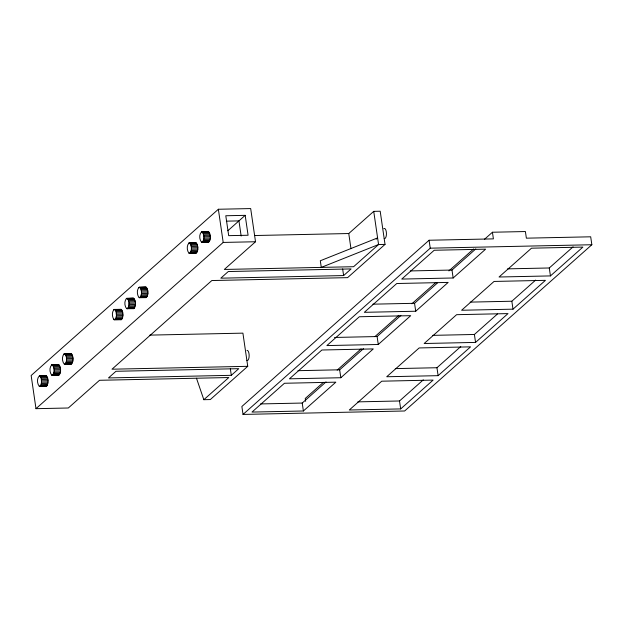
<?xml version="1.0" encoding="UTF-8"?>
<svg xmlns="http://www.w3.org/2000/svg" width="623" height="623" viewBox="0 0 623 623"><rect width="100%" height="100%" fill="white"/><g stroke="black" fill="none" stroke-linecap="round" stroke-linejoin="round"><path stroke-width="0.93" d="M41.57 382.195L41.204 378.254L40.394 376.456L39.366 375.91C36.695 378.293 37.03 383.659 39.28 386.291L40.775 385.528L41.57 382.195L48.033 382.063L48.049 380.692L47.667 378.122L46.359 375.871L39.366 375.91M52.285 375.303C54.964 372.92 54.622 367.562 52.371 364.922L51.849 364.829C49.17 367.212 49.513 372.57 51.756 375.21L58.749 375.163C61.428 372.788 61.085 367.422 58.835 364.79L51.849 364.829M64.761 364.221C67.44 361.838 67.097 356.473 64.854 353.841L64.333 353.747C61.654 356.13 61.996 361.488 64.239 364.12L71.224 364.081C73.903 361.698 73.569 356.34 71.318 353.708L64.333 353.747M116.454 315.697L116.088 311.757L115.278 309.958L114.25 309.413C111.572 311.796 111.914 317.154 114.165 319.794L115.652 319.023L116.454 315.697L122.918 315.557L122.933 314.194L122.552 311.617L121.244 309.374L114.25 309.413M127.17 308.806C129.849 306.423 129.506 301.057 127.256 298.425L126.734 298.331C124.055 300.714 124.398 306.072 126.64 308.704L133.633 308.665C136.312 306.282 135.97 300.925 133.719 298.285L126.734 298.331M139.645 297.724C142.324 295.341 141.982 289.975 139.739 287.343L139.217 287.25C136.538 289.625 136.881 294.991 139.124 297.623L146.109 297.584C148.788 295.201 148.445 289.835 146.203 287.203L139.217 287.25M189.571 253.39C192.25 251.007 191.907 245.641 189.657 243.009L189.135 242.915C186.456 245.298 186.799 250.656 189.049 253.288L196.035 253.25C198.714 250.867 198.371 245.509 196.128 242.869L189.135 242.915M202.047 242.3C204.726 239.925 204.391 234.56 202.14 231.927L201.618 231.826C198.939 234.209 199.282 239.575 201.525 242.207L208.518 242.168C211.189 239.785 210.854 234.419 208.604 231.787L201.618 231.826M39.28 386.291L46.266 386.252L47.239 385.388L48.033 382.063M114.165 319.794L121.15 319.747L122.497 317.987L122.918 315.557M69.823 354.471L70.796 353.607M254.472 235.533L348.763 233.532L373.73 211.361L380.194 211.22L385.03 244.395L378.566 244.535L353.607 266.706L224.319 269.455L255.523 241.747L250.68 208.573L218.362 209.258L31.15 375.505L35.986 408.68L68.312 407.995L99.516 380.287L228.797 377.538L203.838 399.701L196.479 378.223M227.847 230.736L245.182 215.34L248.086 235.245L228.696 235.658L225.791 215.753L245.182 215.34M35.986 408.68L223.198 242.433L255.523 241.747M376.175 239.17L377.6 237.9L320.315 260.757L321.281 267.392L378.566 244.535L373.73 211.361M231.297 375.319L238.78 368.668L115.964 371.285L108.472 377.935L231.297 375.319L230.331 368.684M343.623 275.568L351.107 268.918L228.291 271.535L220.799 278.185L343.623 275.568L342.65 268.934M149.816 335.119L242.908 333.141L247.744 366.316L210.301 399.561L203.838 399.701M385.03 244.395L347.587 277.648L211.836 280.537L111.992 369.205L247.744 366.316M492.435 232.239L493.4 238.874L429.083 240.244L241.872 406.492L243.032 414.427L404.639 410.993L591.85 244.738L590.69 236.802L526.373 238.173L525.407 231.538L492.435 232.239L484.453 239.325M243.032 414.427L430.244 248.18L591.85 244.738M323.368 382.382L305.231 398.486L305.644 401.337M337.152 370.14L361.099 348.872M374.89 336.63L398.829 315.363M411.896 303.767L435.835 282.499M448.903 270.904L473.573 248.998M260.531 403.93L302.225 403.05L326.024 381.915M297.973 370.685L339.667 369.797L363.466 348.662M334.45 337.456L377.11 336.545L400.908 315.417M372.858 304.18L414.552 303.3L437.626 282.803M410.3 270.935L451.994 270.047L475.793 248.912M303.385 410.985L335.836 382.164L284.446 383.262L251.996 412.076L303.385 410.985L302.225 403.05M340.828 377.733L373.278 348.919L321.889 350.009L289.438 378.823L340.828 377.733L339.667 369.797M378.27 344.48L410.721 315.666L359.323 316.757L326.88 345.578L378.27 344.48L377.11 336.545M415.712 311.235L448.163 282.414L396.765 283.512L364.323 312.325L415.712 311.235L414.552 303.3M453.155 277.983L485.605 249.169L434.208 250.259L401.757 279.073L453.155 277.983L451.994 270.047M357.82 401.866L399.514 400.978L423.313 379.843M395.262 368.614L436.957 367.726L460.755 346.59M432.705 335.361L474.399 334.473L497.473 313.984M470.147 302.116L511.841 301.228L535.64 280.093M507.589 268.863L549.284 267.976L573.082 246.84M400.675 408.914L433.125 380.092L381.728 381.19L349.285 410.004L400.675 408.914L399.514 400.978M438.117 375.661L470.567 346.847L419.17 347.938L386.727 376.751L438.117 375.661L436.957 367.726M475.559 342.409L508.01 313.595L456.612 314.685L424.162 343.507L475.559 342.409L474.399 334.473M513.002 309.164L545.444 280.342L494.055 281.44L461.604 310.254L513.002 309.164L511.841 301.228M550.444 275.911L582.887 247.097L531.497 248.188L499.046 277.009L550.444 275.911L549.284 267.976M208.082 231.694L202.031 232.068M195.599 242.775L188.629 243.172M145.681 287.11L138.703 287.507M133.197 298.191L126.228 298.588M45.323 376.035L45.837 375.778M226.336 221.149L238.944 220.885L241.156 236.047M202.14 231.927L208.604 231.787M202.646 232.371L209.11 232.231M203.09 233.142L209.554 233.002M203.456 234.17L209.92 234.038M203.705 235.401L210.169 235.268M203.83 236.748L210.294 236.608M203.814 238.118L210.286 237.978M203.674 239.411L210.138 239.271M203.402 240.548L209.865 240.408M203.02 241.444L209.484 241.303M202.561 242.043L209.024 241.903M201.525 242.207L208.518 242.168M189.657 243.009L196.128 242.869M190.163 243.453L196.627 243.32M190.615 244.224L197.078 244.084M190.973 245.26L197.436 245.119M191.222 246.49L197.686 246.35M191.347 247.829L197.81 247.697M191.339 249.2L197.803 249.06M191.191 250.493L197.655 250.353M190.918 251.63L197.382 251.49M190.537 252.525L197 252.385M190.077 253.125L196.541 252.993M189.049 253.288L190.895 253.25M139.739 287.343L146.203 287.203M140.245 287.787L146.709 287.655M140.689 288.558L147.153 288.418M141.055 289.586L147.519 289.454M141.304 290.824L147.768 290.684M141.429 292.164L147.892 292.031M141.413 293.534L147.877 293.394M141.265 294.827L147.729 294.687M140.993 295.964L147.456 295.824M140.619 296.86L147.083 296.719M140.159 297.459L146.623 297.319M139.124 297.623L146.109 297.584M127.256 298.425L133.719 298.285M127.762 298.869L134.225 298.736M128.206 299.64L134.669 299.499M128.572 300.675L135.035 300.535M128.821 301.906L135.284 301.766M128.945 303.245L135.409 303.113M128.938 304.616L135.401 304.476M128.79 305.909L135.253 305.768M128.517 307.046L134.981 306.905M128.136 307.941L134.599 307.809M127.676 308.541L134.14 308.408M114.78 309.506L121.244 309.374M113.744 309.67L118.362 309.576M115.278 309.958L121.742 309.818M115.73 310.721L122.194 310.581M116.088 311.757L122.552 311.617M116.345 312.987L122.809 312.847M116.462 314.335L122.933 314.194M116.306 316.99L122.77 316.858M116.034 318.127L122.497 317.987M115.652 319.023L122.116 318.89M113.659 319.342L116.431 319.288M115.193 319.622L121.656 319.49M64.854 353.841L71.318 353.708M63.819 354.004L70.282 353.872M65.36 354.292L71.824 354.152M65.804 355.055L72.268 354.915M66.17 356.091L72.634 355.951M66.42 357.322L72.883 357.181M66.544 358.669L73.008 358.529M66.529 360.032L72.992 359.892M66.381 361.324L72.852 361.192M66.116 362.461L72.58 362.321M65.734 363.357L72.198 363.225M68.351 363.583L71.224 364.081M65.275 363.957L71.738 363.824M67.93 364.042L70.703 363.988M52.371 364.922L58.835 364.79M51.343 365.094L55.034 365.008M52.877 365.374L59.341 365.234M53.329 366.137L59.792 366.005M53.687 367.173L60.151 367.033M53.936 368.403L60.4 368.263M54.061 369.751L60.524 369.61M54.053 371.113L60.517 370.981M53.905 372.406L60.369 372.274M53.633 373.543L60.096 373.411M53.251 374.446L59.715 374.306M52.791 375.046L59.255 374.906M51.756 375.21L58.749 375.163M39.895 376.012L46.359 375.871M40.394 376.456L46.857 376.315M40.845 377.219L47.309 377.086M41.204 378.254L47.667 378.122M41.461 379.485L47.924 379.352M41.585 380.832L48.049 380.692M41.422 383.495L47.885 383.355M41.149 384.625L47.613 384.492M40.775 385.528L47.239 385.388M40.316 386.128L46.78 385.987M133.633 308.665L132.606 308.12M121.15 319.747L120.122 319.21M45.744 386.151L46.266 386.252M57.721 374.625L58.227 375.069M429.083 240.244L430.244 248.18M348.763 233.532L350.975 248.694M218.362 209.258L223.198 242.433M247.004 350.367A5.07 1.939 88.8 0 1 249.153 355.788A5.07 1.939 88.8 0 1 246.918 360.398M383.799 228.703A5.07 1.939 88.8 0 1 386.431 233.204A5.07 1.939 88.8 0 1 384.204 238.484"/></g></svg>
